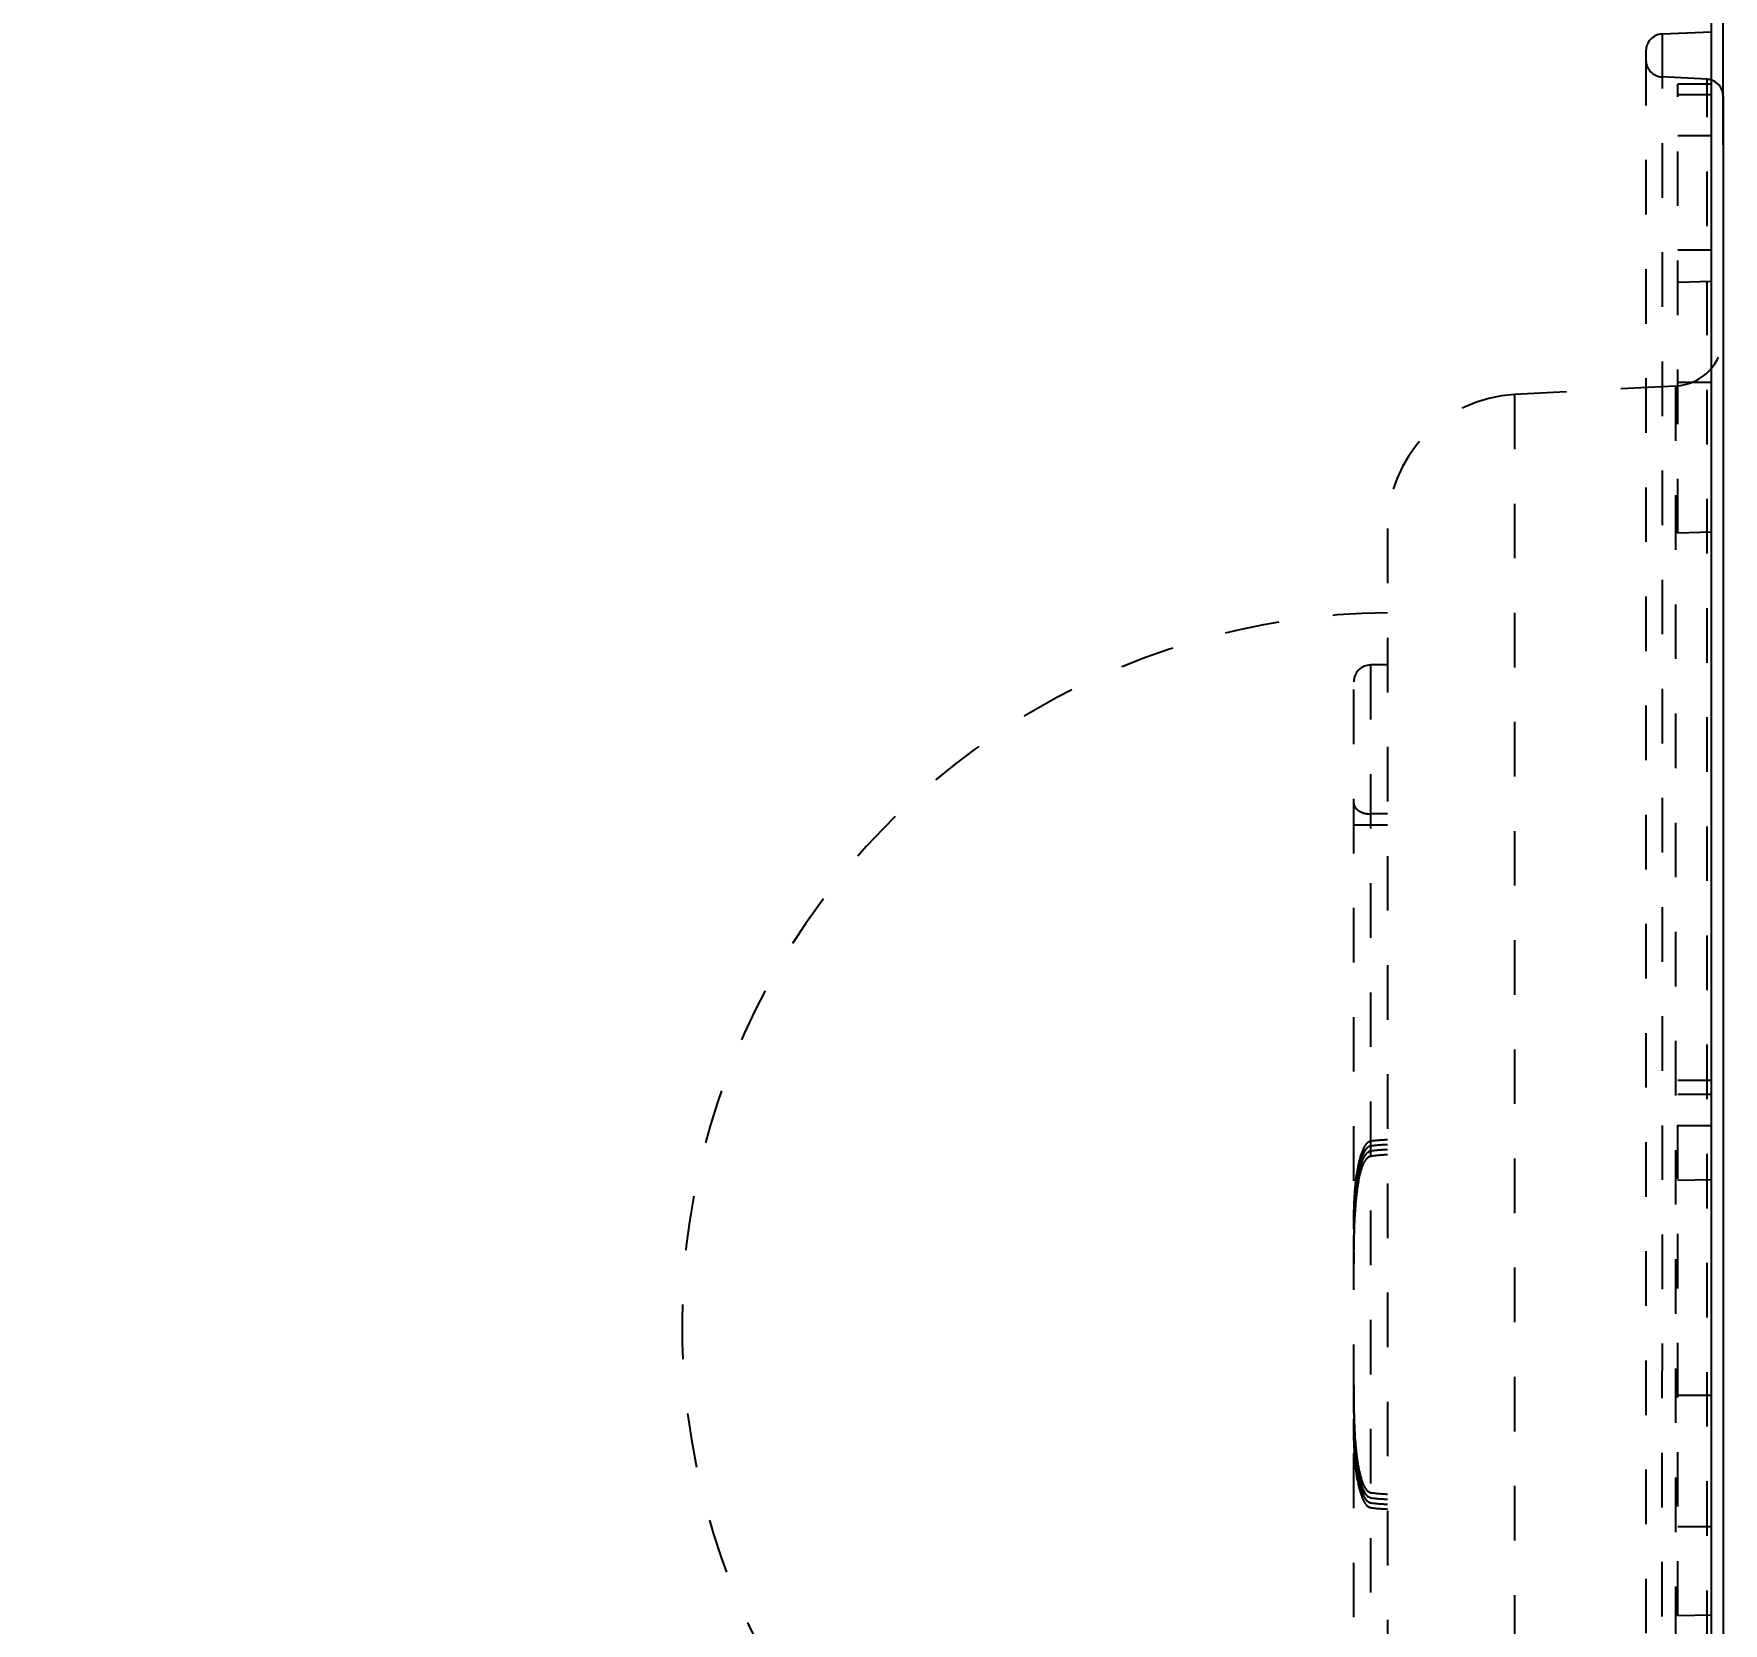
# Model space of a CAD drawing. Header units: millimetres. Extents: x -840 to 1682, y -9216 to -2117.
# Drawn here: x 193.2 to 243.7, y -5948.9 to -5901.3 of the extents above; entities that cross this region are included whole.
import ezdxf

# ---------------------------------------------------------------- set-up
doc = ezdxf.new("R2010")
doc.units = ezdxf.units.MM
doc.header["$LTSCALE"] = 16.335
doc.header["$PDMODE"] = 3
doc.header["$PDSIZE"] = 8
doc.linetypes.add('HIDDEN', pattern=[0.2, 0.1, -0.1])
doc.layers.get('0').update_dxf_attribs({"linetype": 'CONTINUOUS'})
doc.layers.get('Defpoints').update_dxf_attribs({"linetype": 'CONTINUOUS'})
doc.layers.add('DEFAULT_2', color=8, linetype='HIDDEN')
doc.styles.get("Standard").update_dxf_attribs({"font": 'txt', "width": 0.85})
doc.dimstyles.new('mold', dxfattribs={"dimtxt": 10, "dimasz": 5, "dimexe": 0, "dimexo": 0, "dimgap": 0, "dimtad": 1, "dimzin": 1, "dimdsep": 46, "dimtxsty": 'Standard', "dimcen": 0, "dimclrd": 4, "dimclre": 4, "dimclrt": 6, "dimazin": 0, "dimtfac": 1, "dimtofl": 0, "dimtmove": 0, "dimatfit": 3, "dimfxl": 0, "dimarcsym": 0})

# ---------------------------------------------------------------- blocks, each defined once
blk = doc.blocks.new('*D646')
at = {"color": 4, "lineweight": -2}
for p, q in [((165.698, -5863.253), (165.698, -5814.29)), ((238.702, -5814.29), (170.698, -5814.29)), ((243.702, -5904.627), (243.702, -5814.29))]:
    blk.add_line(p, q, dxfattribs=at)
at = {"color": 4}
for points in [[(170.698, -5813.456), (170.698, -5815.123), (165.698, -5814.29)], [(238.702, -5813.456), (238.702, -5815.123), (243.702, -5814.29)]]:
    blk.add_solid(points, dxfattribs=at)
at = {"layer": 'Defpoints', "color": 0}
for p in [(165.698, -5814.29), (165.698, -5863.253), (243.702, -5904.627)]:
    blk.add_point(p, dxfattribs=at)
at = {"color": 6, "insert": (206.462, -5809.29), "char_height": 10, "attachment_point": 5}
blk.add_mtext('78.00', dxfattribs=at)

msp = doc.modelspace()

# ---------------------------------------------------------------- linework, layer by layer
at = {"color": 7, "linetype": 'Continuous'}
for p, q in [((243.348, -6187.78), (243.348, -5847.78)), ((243.702, -5903.171), (243.702, -6112.384))]:
    msp.add_line(p, q, dxfattribs=at)
msp.add_arc((243.199, -5903.171), 0.502, 0, 68.6435, dxfattribs=at)
at = {"layer": 'DEFAULT_2', "color": 8, "linetype": 'HIDDEN'}
for p, q in [((243.348, -5901.262), (241.875, -5901.313)), ((241.875, -5901.313), (241.848, -6120.766)), ((241.39, -5901.816), (241.39, -6113.744)), ((243.225, -5902.669), (241.866, -5902.598)), ((243.225, -6112.885), (243.225, -5902.669)), ((242.348, -5916.259), (242.348, -5902.811)), ((243.348, -5902.811), (242.348, -5902.811)), ((243.348, -5903.136), (242.348, -5903.136)), ((243.348, -5904.365), (242.348, -5904.365)), ((243.348, -5907.786), (242.348, -5907.786)), ((243.348, -5908.723), (242.348, -5908.754)), ((242.273, -5911.853), (237.461, -5912.105)), ((242.273, -5911.853), (242.273, -6103.705)), ((243.348, -5911.749), (242.348, -5911.749)), ((237.461, -5912.105), (237.461, -6103.453)), ((233.652, -5916.119), (233.652, -6100.173)), ((243.348, -5916.228), (242.348, -5916.259)), ((233.149, -5920.2), (233.149, -5965.546)), ((233.652, -5920.2), (233.149, -5920.2)), ((232.647, -5965.043), (232.647, -5920.703)), ((232.647, -5924.982), (233.652, -5924.982)), ((233.652, -5924.659), (233.149, -5924.659)), ((243.348, -5932.635), (242.348, -5932.635)), ((242.348, -5948.663), (242.348, -5932.636)), ((243.348, -5933.057), (242.348, -5933.057)), ((243.348, -5933.998), (242.348, -5933.998)), ((243.348, -5935.615), (242.348, -5935.633)), ((243.348, -5942.066), (242.348, -5942.066)), ((243.348, -5945.997), (242.348, -5945.997)), ((243.348, -5948.645), (242.348, -5948.663))]:
    msp.add_line(p, q, dxfattribs=at)
for centre, radius, start, end in [((241.893, -5901.816), 0.502, 92, 180), ((241.893, -5902.096), 0.502, 180, 267), ((243.199, -5903.171), 0.502, 68.6435, 87), ((242.194, -5910.347), 1.508, 273, 0), ((237.672, -5916.119), 4.02, 93, 180), ((233.853, -5939.942), 21.306, 90.5405, 217.0276), ((233.149, -5920.703), 0.502, 90, 180), ((233.853, -5939.942), 5.529, 92.0835, 97.3103), ((233.853, -5939.942), 5.384, 92.1394, 97.5077), ((233.853, -5939.942), 5.235, 92.2003, 97.7224), ((233.853, -5939.942), 5.082, 92.2667, 97.9571), ((240.416, -5936.491), 7.754, 173.5702, 175.0122), ((238.966, -5936.327), 6.294, 171.9078, 173.5754), ((238.754, -5936.446), 6.076, 171.4557, 173.0592), ((237.707, -5936.147), 5.023, 169.9248, 171.9172), ((237.564, -5936.267), 4.872, 169.5388, 171.4649), ((237.913, -5936.47), 5.22, 169.9863, 171.8271), ((237.501, -5936.402), 4.803, 169.2985, 171.1815), ((237.401, -5936.533), 4.695, 169.0284, 170.8393), ((236.463, -5936.205), 3.746, 166.9666, 169.3134), ((244.801, -5936.992), 12.149, 175.716, 177.8034), ((244.256, -5936.78), 11.605, 176.2778, 177.4068), ((242.139, -5936.642), 9.483, 175.009, 176.2796), ((241.704, -5936.768), 9.044, 174.438, 175.6655), ((242.5, -5936.999), 9.839, 174.7002, 175.8944), ((241.553, -5936.755), 8.892, 174.323, 175.5649), ((241.549, -5936.915), 8.884, 174.0824, 175.2747), ((240.11, -5936.612), 7.442, 173.0542, 174.441), ((240.699, -5936.831), 8.03, 173.359, 174.7027), ((239.984, -5936.598), 7.315, 172.9276, 174.3259), ((240.442, -5936.966), 7.767, 172.3835, 174.8359), ((239.997, -5936.754), 7.324, 172.7341, 174.0854), ((239.203, -5936.657), 6.523, 171.8189, 173.3633), ((238.67, -5936.584), 5.986, 171.1725, 172.7391), ((238.707, -5936.742), 6.018, 171.0673, 172.5881), ((238.511, -5936.713), 5.82, 170.8306, 172.3319), ((237.537, -5936.557), 4.833, 169.2543, 171.0757), ((251.486, -5937.249), 18.838, 177.7995, 179.4291), ((250.633, -5937.005), 17.986, 178.4055, 179.2678), ((246.973, -5936.903), 14.324, 177.4057, 178.4065), ((247.927, -5937.521), 15.274, 176.7718, 177.6353), ((245.116, -5937.362), 12.457, 175.8201, 176.772), ((242.95, -5937.204), 10.286, 174.7759, 175.8209), ((256.063, -5937.074), 23.416, 179.2689, 180.0182), ((261.197, -5937.371), 28.551, 179.3719, 180.0181), ((261.259, -5937.371), 28.613, 179.3807, 180.0176), ((263.867, -5937.684), 31.22, 178.9367, 180.0622), ((258.141, -5937.604), 25.493, 178.7583, 179.4651), ((269.06, -5937.706), 36.414, 179.4656, 180.0189), ((284.748, -5938.105), 52.102, 179.6332, 180.0153), ((285.208, -5941.779), 52.562, 179.9858, 180.3517), ((269.404, -5942.177), 36.757, 179.9828, 180.5072), ((269.066, -5942.178), 36.42, 179.9811, 180.5339), ((261.314, -5942.513), 28.668, 179.9828, 180.6112), ((261.256, -5942.513), 28.61, 179.9823, 180.6194), ((259.035, -5942.268), 26.388, 180.5105, 181.1117), ((258.149, -5942.28), 25.502, 180.5344, 181.2407), ((255.908, -5942.811), 23.261, 179.9801, 180.7673), ((253.84, -5942.594), 21.193, 180.619, 181.4103), ((250.307, -5942.885), 17.66, 180.7679, 181.6922), ((249.143, -5942.709), 16.494, 181.411, 182.3106), ((246.606, -5942.995), 13.957, 181.6923, 182.7367), ((244.619, -5942.903), 11.966, 182.2562, 184.3812), ((243.931, -5943.123), 11.279, 182.7362, 183.8963), ((242.502, -5942.885), 9.84, 184.1043, 185.299), ((242.464, -5942.717), 9.799, 183.8733, 186.0606), ((241.546, -5942.969), 8.881, 184.727, 185.9197), ((241.874, -5943.263), 9.217, 183.8949, 185.181), ((241.706, -5943.116), 9.046, 184.3334, 185.5604), ((241.556, -5943.129), 8.895, 184.4331, 185.6744), ((240.699, -5943.053), 8.03, 185.2965, 186.6408), ((240.112, -5943.272), 7.444, 185.5575, 186.9441), ((239.987, -5943.286), 7.318, 185.6716, 187.0696), ((239.995, -5943.131), 7.321, 185.9167, 187.268), ((240.034, -5942.969), 7.355, 186.1087, 187.4206), ((239.203, -5943.228), 6.524, 186.6364, 188.1811), ((238.755, -5943.438), 6.077, 186.9391, 188.5432), ((238.668, -5943.3), 5.984, 187.263, 188.8289), ((238.704, -5943.143), 6.015, 187.4158, 188.9359), ((237.913, -5943.414), 5.22, 188.1729, 190.013), ((237.882, -5943.269), 5.183, 188.41, 190.1695), ((237.501, -5943.482), 4.803, 188.8199, 190.7004), ((237.536, -5943.327), 4.832, 188.9275, 190.7468), ((236.502, -5943.524), 3.779, 190.7331, 192.9902), ((237.564, -5943.617), 4.872, 188.534, 190.4624), ((236.464, -5943.679), 3.747, 190.6857, 193.0282), ((235.573, -5943.74), 2.826, 192.9638, 195.8562), ((233.853, -5939.942), 5.082, 262.0429, 267.7333), ((233.853, -5939.942), 5.235, 262.2776, 267.7997), ((233.853, -5939.942), 5.384, 262.4923, 267.8606), ((233.853, -5939.942), 5.529, 262.6897, 267.9165)]:
    msp.add_arc(centre, radius, start, end, dxfattribs=at)
for points, knots in [([(232.647, -5924.336), (232.647, -5924.427), (232.807, -5924.623), (233.027, -5924.659), (233.149, -5924.659)], [0, 0, 0, 0, 0.425036, 1, 1, 1, 1]), ([(232.647, -5937.082), (232.647, -5936.851), (232.652, -5936.391), (232.686, -5935.816), (232.742, -5935.363), (232.808, -5935.022), (232.901, -5934.715), (233.039, -5934.473), (233.149, -5934.458)], [0, 0, 0, 0, 0.252436, 0.50359, 0.628689, 0.753493, 0.8781, 1, 1, 1, 1]), ([(233.057, -5934.503), (233.004, -5934.548), (232.93, -5934.671), (232.831, -5934.928), (232.786, -5935.132), (232.762, -5935.269)], [0, 0, 0, 0, 0.250376, 0.500327, 1, 1, 1, 1]), ([(232.724, -5935.698), (232.748, -5935.512), (232.792, -5935.233), (232.903, -5934.88), (232.99, -5934.705), (233.062, -5934.646)], [0, 0, 0, 0, 0.500573, 0.75051, 1, 1, 1, 1]), ([(232.772, -5935.563), (232.797, -5935.423), (232.843, -5935.212), (232.945, -5934.948), (233.024, -5934.821), (233.084, -5934.781)], [0, 0, 0, 0, 0.499694, 0.749636, 1, 1, 1, 1]), ([(233.06, -5934.647), (233.009, -5934.69), (232.938, -5934.808), (232.841, -5935.055), (232.797, -5935.251), (232.773, -5935.382)], [0, 0, 0, 0, 0.250342, 0.500317, 1, 1, 1, 1]), ([(232.792, -5935.64), (232.816, -5935.517), (232.859, -5935.334), (232.95, -5935.103), (233.017, -5934.993), (233.064, -5934.952)], [0, 0, 0, 0, 0.499761, 0.749776, 1, 1, 1, 1]), ([(232.647, -5941.766), (232.647, -5942.144), (232.653, -5942.899), (232.7, -5943.655), (232.755, -5944.027)], [0, 0, 0, 0, 0.501808, 1, 1, 1, 1]), ([(232.694, -5944.095), (232.715, -5944.321), (232.757, -5944.662), (232.875, -5945.092), (232.972, -5945.312), (233.059, -5945.383)], [0, 0, 0, 0, 0.501087, 0.750986, 1, 1, 1, 1]), ([(232.724, -5944.186), (232.748, -5944.377), (232.795, -5944.665), (232.91, -5945.024), (233.007, -5945.207), (233.088, -5945.257)], [0, 0, 0, 0, 0.500703, 0.75071, 1, 1, 1, 1]), ([(232.781, -5944.184), (232.807, -5944.332), (232.859, -5944.557), (232.968, -5944.826), (233.076, -5944.965), (233.149, -5944.975)], [0, 0, 0, 0, 0.501556, 0.752463, 1, 1, 1, 1]), ([(232.772, -5944.321), (232.797, -5944.462), (232.843, -5944.673), (232.945, -5944.936), (233.025, -5945.064), (233.084, -5945.104)], [0, 0, 0, 0, 0.499707, 0.749654, 1, 1, 1, 1]), ([(233.061, -5945.086), (232.983, -5945.019), (232.893, -5944.82), (232.837, -5944.625), (232.813, -5944.524)], [0, 0, 0, 0, 0.499193, 1, 1, 1, 1])]:
    msp.add_open_spline(points, degree=3, knots=knots, dxfattribs=at)
for points in [[(232.898, -5924.616), (232.978, -5924.645), (233.064, -5924.659), (233.149, -5924.659)], [(233.149, -5934.458), (233.115, -5934.463), (233.083, -5934.481), (233.057, -5934.503)], [(233.149, -5934.604), (233.117, -5934.608), (233.086, -5934.626), (233.06, -5934.647)], [(233.149, -5934.909), (233.117, -5934.914), (233.088, -5934.929), (233.063, -5934.95)], [(233.064, -5934.952), (233.088, -5934.931), (233.118, -5934.914), (233.149, -5934.909)], [(233.149, -5934.754), (233.125, -5934.757), (233.104, -5934.767), (233.083, -5934.781)], [(233.084, -5934.781), (233.103, -5934.768), (233.126, -5934.757), (233.149, -5934.754)], [(232.74, -5935.966), (232.647, -5936.678), (232.647, -5937.4), (232.647, -5938.119)], [(232.648, -5937.058), (232.652, -5936.727), (232.662, -5936.396), (232.688, -5936.067)], [(232.695, -5936.183), (232.67, -5936.49), (232.658, -5936.797), (232.652, -5937.105)], [(232.653, -5937.052), (232.659, -5936.799), (232.668, -5936.547), (232.687, -5936.294)], [(232.648, -5937.771), (232.65, -5937.478), (232.655, -5937.184), (232.667, -5936.89)], [(232.688, -5943.379), (232.658, -5942.954), (232.65, -5942.527), (232.648, -5942.101)], [(232.761, -5944.611), (232.656, -5944.016), (232.647, -5943.407), (232.647, -5942.802)], [(232.686, -5943.8), (232.661, -5943.474), (232.652, -5943.146), (232.648, -5942.819)], [(232.695, -5943.701), (232.67, -5943.395), (232.658, -5943.087), (232.652, -5942.78)], [(232.653, -5942.832), (232.659, -5943.085), (232.668, -5943.338), (232.687, -5943.59)], [(233.149, -5945.13), (233.117, -5945.126), (233.086, -5945.107), (233.061, -5945.086)], [(233.149, -5944.975), (233.117, -5944.971), (233.087, -5944.953), (233.063, -5944.931)], [(233.149, -5945.28), (233.127, -5945.277), (233.106, -5945.269), (233.087, -5945.257)], [(233.088, -5945.257), (233.106, -5945.268), (233.127, -5945.277), (233.149, -5945.28)], [(233.149, -5945.426), (233.115, -5945.422), (233.085, -5945.406), (233.059, -5945.383)], [(233.059, -5945.383), (233.069, -5945.391), (233.079, -5945.398), (233.089, -5945.404)], [(233.089, -5945.404), (233.107, -5945.415), (233.128, -5945.423), (233.149, -5945.426)]]:
    msp.add_open_spline(points, degree=3, dxfattribs=at)

# ---------------------------------------------------------------- dimensions: what is measured, and where the dimension line sits
dim = msp.add_linear_dim(base=(165.698, -5814.29), p1=(243.702, -5904.627), p2=(165.698, -5863.253), dimstyle='mold')
dim.commit()
dim.dimension.update_dxf_attribs({"geometry": '*D646', "text_midpoint": (206.462, -5814.29), "dimtype": 160})

doc.saveas('drawing.dxf')
